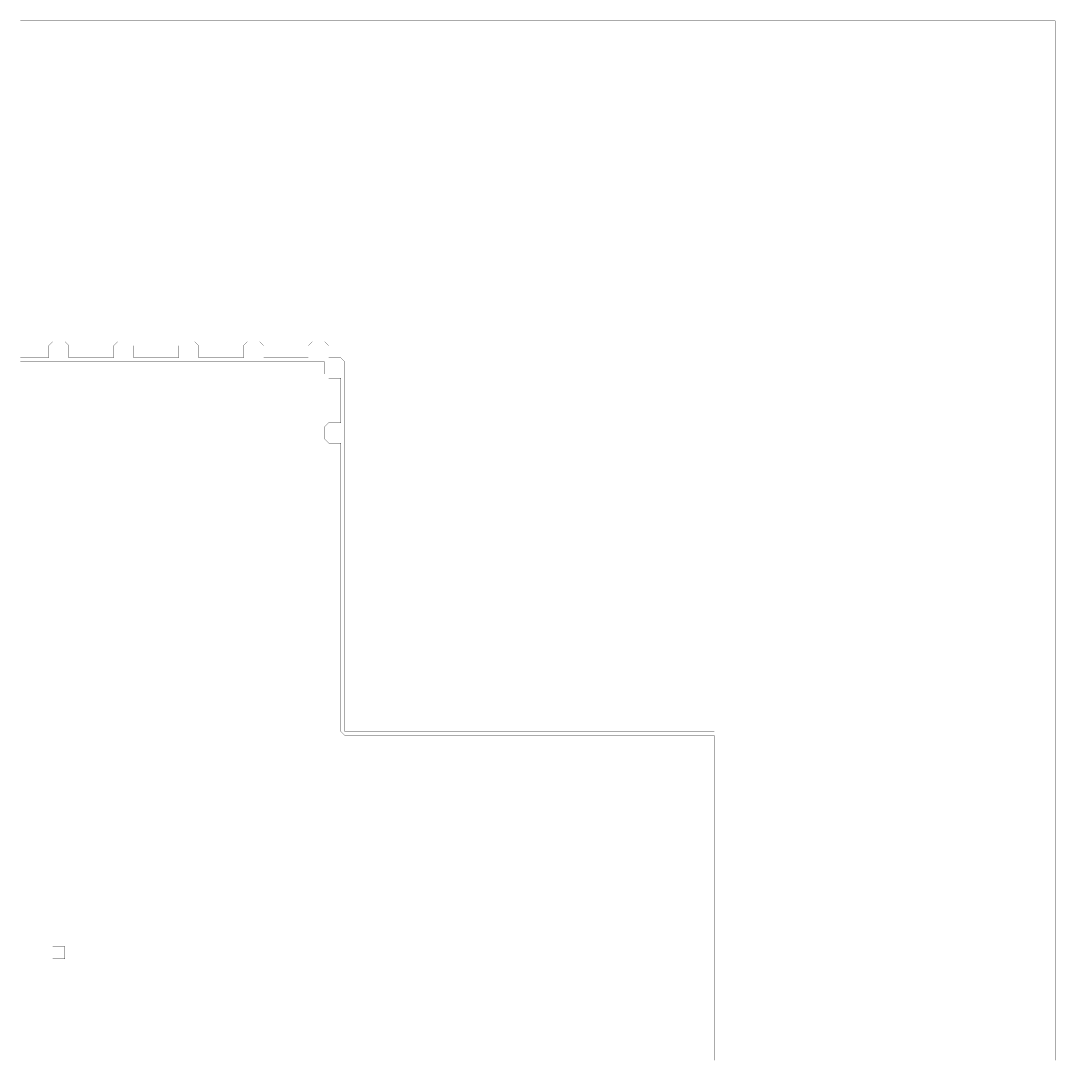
# Model space of a CAD drawing. Header units: metres. Extents: x 0 to 4990, y -4990 to 0.
# Drawn here: x 2501 to 4990, y -2495 to 0 of the extents above; entities that cross this region are included whole.
import ezdxf

# ---------------------------------------------------------------- set-up
doc = ezdxf.new("R2010")
doc.units = ezdxf.units.M
doc.layers.add('conductor', color=1, linetype='Continuous')
doc.layers.add('substrate', color=5, linetype='Continuous')

msp = doc.modelspace()

# ---------------------------------------------------------------- linework, layer by layer
at = {"layer": 'conductor', "const_width": 0.5}
msp.add_lwpolyline([(4169.921875, -2500), (4169.921875, -2490.234375), (4169.921875, -2480.46875), (4169.921875, -2470.703125), (4169.921875, -2460.9375), (4169.921875, -2451.171875), (4169.921875, -2441.40625), (4169.921875, -2431.640625), (4169.921875, -2421.875), (4169.921875, -2412.109375), (4169.921875, -2402.34375), (4169.921875, -2392.578125), (4169.921875, -2382.8125), (4169.921875, -2373.046875), (4169.921875, -2363.28125), (4169.921875, -2353.515625), (4169.921875, -2343.75), (4169.921875, -2333.984375), (4169.921875, -2324.21875), (4169.921875, -2314.453125), (4169.921875, -2304.6875), (4169.921875, -2294.921875), (4169.921875, -2285.15625), (4169.921875, -2275.390625), (4169.921875, -2265.625), (4169.921875, -2255.859375), (4169.921875, -2246.09375), (4169.921875, -2236.328125), (4169.921875, -2226.5625), (4169.921875, -2216.796875), (4169.921875, -2207.03125), (4169.921875, -2197.265625), (4169.921875, -2187.5), (4169.921875, -2177.734375), (4169.921875, -2167.96875), (4169.921875, -2158.203125), (4169.921875, -2148.4375), (4169.921875, -2138.671875), (4169.921875, -2128.90625), (4169.921875, -2119.140625), (4169.921875, -2109.375), (4169.921875, -2099.609375), (4169.921875, -2089.84375), (4169.921875, -2080.078125), (4169.921875, -2070.3125), (4169.921875, -2060.546875), (4169.921875, -2050.78125), (4169.921875, -2041.015625), (4169.921875, -2031.25), (4169.921875, -2021.484375), (4169.921875, -2011.71875), (4169.921875, -2001.953125), (4169.921875, -1992.1875), (4169.921875, -1982.421875), (4169.921875, -1972.65625), (4169.921875, -1962.890625), (4169.921875, -1953.125), (4169.921875, -1943.359375), (4169.921875, -1933.59375), (4169.921875, -1923.828125), (4169.921875, -1914.0625), (4169.921875, -1904.296875), (4169.921875, -1894.53125), (4169.921875, -1884.765625), (4169.921875, -1875), (4169.921875, -1865.234375), (4169.921875, -1855.46875), (4169.921875, -1845.703125), (4169.921875, -1835.9375), (4169.921875, -1826.171875), (4169.921875, -1816.40625), (4169.921875, -1806.640625), (4169.921875, -1796.875), (4169.921875, -1787.109375), (4169.921875, -1777.34375), (4169.921875, -1767.578125), (4169.921875, -1757.8125), (4169.921875, -1748.046875), (4169.921875, -1738.28125), (4169.921875, -1728.515625), (4169.921875, -1718.75), (4160.15625, -1718.75), (4150.390625, -1718.75), (4140.625, -1718.75), (4130.859375, -1718.75), (4121.09375, -1718.75), (4111.328125, -1718.75), (4101.5625, -1718.75), (4091.796875, -1718.75), (4082.03125, -1718.75), (4072.265625, -1718.75), (4062.5, -1718.75), (4052.734375, -1718.75), (4042.96875, -1718.75), (4033.203125, -1718.75), (4023.4375, -1718.75), (4013.671875, -1718.75), (4003.90625, -1718.75), (3994.140625, -1718.75), (3984.375, -1718.75), (3974.609375, -1718.75), (3964.84375, -1718.75), (3955.078125, -1718.75), (3945.3125, -1718.75), (3935.546875, -1718.75), (3925.78125, -1718.75), (3916.015625, -1718.75), (3906.25, -1718.75), (3896.484375, -1718.75), (3886.71875, -1718.75), (3876.953125, -1718.75), (3867.1875, -1718.75), (3857.421875, -1718.75), (3847.65625, -1718.75), (3837.890625, -1718.75), (3828.125, -1718.75), (3818.359375, -1718.75), (3808.59375, -1718.75), (3798.828125, -1718.75), (3789.0625, -1718.75), (3779.296875, -1718.75), (3769.53125, -1718.75), (3759.765625, -1718.75), (3750, -1718.75), (3740.234375, -1718.75), (3730.46875, -1718.75), (3720.703125, -1718.75), (3710.9375, -1718.75), (3701.171875, -1718.75), (3691.40625, -1718.75), (3681.640625, -1718.75), (3671.875, -1718.75), (3662.109375, -1718.75), (3652.34375, -1718.75), (3642.578125, -1718.75), (3632.8125, -1718.75), (3623.046875, -1718.75), (3613.28125, -1718.75), (3603.515625, -1718.75), (3593.75, -1718.75), (3583.984375, -1718.75), (3574.21875, -1718.75), (3564.453125, -1718.75), (3554.6875, -1718.75), (3544.921875, -1718.75), (3535.15625, -1718.75), (3525.390625, -1718.75), (3515.625, -1718.75), (3505.859375, -1718.75), (3496.09375, -1718.75), (3486.328125, -1718.75), (3476.5625, -1718.75), (3466.796875, -1718.75), (3457.03125, -1718.75), (3447.265625, -1718.75), (3437.5, -1718.75), (3427.734375, -1718.75), (3417.96875, -1718.75), (3408.203125, -1718.75), (3398.4375, -1718.75), (3388.671875, -1718.75), (3378.90625, -1718.75), (3369.140625, -1718.75), (3359.375, -1718.75), (3349.609375, -1718.75), (3339.84375, -1718.75), (3330.078125, -1718.75), (3320.3125, -1718.75), (3310.546875, -1718.75), (3300.78125, -1718.75), (3291.015625, -1718.75), (3281.25, -1718.75), (3271.484375, -1708.984375), (3271.484375, -1699.21875), (3271.484375, -1689.453125), (3271.484375, -1679.6875), (3271.484375, -1669.921875), (3271.484375, -1660.15625), (3271.484375, -1650.390625), (3271.484375, -1640.625), (3271.484375, -1630.859375), (3271.484375, -1621.09375), (3271.484375, -1611.328125), (3271.484375, -1601.5625), (3271.484375, -1591.796875), (3271.484375, -1582.03125), (3271.484375, -1572.265625), (3271.484375, -1562.5), (3271.484375, -1552.734375), (3271.484375, -1542.96875), (3271.484375, -1533.203125), (3271.484375, -1523.4375), (3271.484375, -1513.671875), (3271.484375, -1503.90625), (3271.484375, -1494.140625), (3271.484375, -1484.375), (3271.484375, -1474.609375), (3271.484375, -1464.84375), (3271.484375, -1455.078125), (3271.484375, -1445.3125), (3271.484375, -1435.546875), (3271.484375, -1425.78125), (3271.484375, -1416.015625), (3271.484375, -1406.25), (3271.484375, -1396.484375), (3271.484375, -1386.71875), (3271.484375, -1376.953125), (3271.484375, -1367.1875), (3271.484375, -1357.421875), (3271.484375, -1347.65625), (3271.484375, -1337.890625), (3271.484375, -1328.125), (3271.484375, -1318.359375), (3271.484375, -1308.59375), (3271.484375, -1298.828125), (3271.484375, -1289.0625), (3271.484375, -1279.296875), (3271.484375, -1269.53125), (3271.484375, -1259.765625), (3271.484375, -1250), (3271.484375, -1240.234375), (3271.484375, -1230.46875), (3271.484375, -1220.703125), (3271.484375, -1210.9375), (3271.484375, -1201.171875), (3271.484375, -1191.40625), (3271.484375, -1181.640625), (3271.484375, -1171.875), (3271.484375, -1162.109375), (3271.484375, -1152.34375), (3271.484375, -1142.578125), (3271.484375, -1132.8125), (3271.484375, -1123.046875), (3271.484375, -1113.28125), (3271.484375, -1103.515625), (3271.484375, -1093.75), (3271.484375, -1083.984375), (3271.484375, -1074.21875), (3271.484375, -1064.453125), (3271.484375, -1054.6875), (3271.484375, -1044.921875), (3271.484375, -1035.15625), (3271.484375, -1025.390625), (3271.484375, -1015.625), (3261.71875, -1015.625), (3251.953125, -1015.625), (3242.1875, -1015.625), (3232.421875, -1005.859375), (3232.421875, -996.09375), (3232.421875, -986.328125), (3232.421875, -976.5625), (3242.1875, -966.796875), (3251.953125, -966.796875), (3261.71875, -966.796875), (3271.484375, -966.796875), (3271.484375, -957.03125), (3271.484375, -947.265625), (3271.484375, -937.5), (3271.484375, -927.734375), (3271.484375, -917.96875), (3271.484375, -908.203125), (3271.484375, -898.4375), (3271.484375, -888.671875), (3271.484375, -878.90625), (3271.484375, -869.140625), (3271.484375, -859.375), (3261.71875, -859.375), (3251.953125, -859.375), (3242.1875, -859.375), (3232.421875, -849.609375), (3232.421875, -839.84375), (3232.421875, -830.078125), (3232.421875, -820.3125), (3222.65625, -820.3125), (3212.890625, -820.3125), (3203.125, -820.3125), (3193.359375, -820.3125), (3183.59375, -820.3125), (3173.828125, -820.3125), (3164.0625, -820.3125), (3154.296875, -820.3125), (3144.53125, -820.3125), (3134.765625, -820.3125), (3125, -820.3125), (3115.234375, -820.3125), (3105.46875, -820.3125), (3095.703125, -820.3125), (3085.9375, -820.3125), (3076.171875, -820.3125), (3066.40625, -820.3125), (3056.640625, -820.3125), (3046.875, -820.3125), (3037.109375, -820.3125), (3027.34375, -820.3125), (3017.578125, -820.3125), (3007.8125, -820.3125), (2998.046875, -820.3125), (2988.28125, -820.3125), (2978.515625, -820.3125), (2968.75, -820.3125), (2958.984375, -820.3125), (2949.21875, -820.3125), (2939.453125, -820.3125), (2929.6875, -820.3125), (2919.921875, -820.3125), (2910.15625, -820.3125), (2900.390625, -820.3125), (2890.625, -820.3125), (2880.859375, -820.3125), (2871.09375, -820.3125), (2861.328125, -820.3125), (2851.5625, -820.3125), (2841.796875, -820.3125), (2832.03125, -820.3125), (2822.265625, -820.3125), (2812.5, -820.3125), (2802.734375, -820.3125), (2792.96875, -820.3125), (2783.203125, -820.3125), (2773.4375, -820.3125), (2763.671875, -820.3125), (2753.90625, -820.3125), (2744.140625, -820.3125), (2734.375, -820.3125), (2724.609375, -820.3125), (2714.84375, -820.3125), (2705.078125, -820.3125), (2695.3125, -820.3125), (2685.546875, -820.3125), (2675.78125, -820.3125), (2666.015625, -820.3125), (2656.25, -820.3125), (2646.484375, -820.3125), (2636.71875, -820.3125), (2626.953125, -820.3125), (2617.1875, -820.3125), (2607.421875, -820.3125), (2597.65625, -820.3125), (2587.890625, -820.3125), (2578.125, -820.3125), (2568.359375, -820.3125), (2558.59375, -820.3125), (2548.828125, -820.3125), (2539.0625, -820.3125), (2529.296875, -820.3125), (2519.53125, -820.3125), (2509.765625, -820.3125), (2500, -820.3125)], dxfattribs=at)
at = {"layer": 'substrate', "const_width": 0.5}
for points in [[(4990.234375, -2500), (4990.234375, -2490.234375), (4990.234375, -2480.46875), (4990.234375, -2470.703125), (4990.234375, -2460.9375), (4990.234375, -2451.171875), (4990.234375, -2441.40625), (4990.234375, -2431.640625), (4990.234375, -2421.875), (4990.234375, -2412.109375), (4990.234375, -2402.34375), (4990.234375, -2392.578125), (4990.234375, -2382.8125), (4990.234375, -2373.046875), (4990.234375, -2363.28125), (4990.234375, -2353.515625), (4990.234375, -2343.75), (4990.234375, -2333.984375), (4990.234375, -2324.21875), (4990.234375, -2314.453125), (4990.234375, -2304.6875), (4990.234375, -2294.921875), (4990.234375, -2285.15625), (4990.234375, -2275.390625), (4990.234375, -2265.625), (4990.234375, -2255.859375), (4990.234375, -2246.09375), (4990.234375, -2236.328125), (4990.234375, -2226.5625), (4990.234375, -2216.796875), (4990.234375, -2207.03125), (4990.234375, -2197.265625), (4990.234375, -2187.5), (4990.234375, -2177.734375), (4990.234375, -2167.96875), (4990.234375, -2158.203125), (4990.234375, -2148.4375), (4990.234375, -2138.671875), (4990.234375, -2128.90625), (4990.234375, -2119.140625), (4990.234375, -2109.375), (4990.234375, -2099.609375), (4990.234375, -2089.84375), (4990.234375, -2080.078125), (4990.234375, -2070.3125), (4990.234375, -2060.546875), (4990.234375, -2050.78125), (4990.234375, -2041.015625), (4990.234375, -2031.25), (4990.234375, -2021.484375), (4990.234375, -2011.71875), (4990.234375, -2001.953125), (4990.234375, -1992.1875), (4990.234375, -1982.421875), (4990.234375, -1972.65625), (4990.234375, -1962.890625), (4990.234375, -1953.125), (4990.234375, -1943.359375), (4990.234375, -1933.59375), (4990.234375, -1923.828125), (4990.234375, -1914.0625), (4990.234375, -1904.296875), (4990.234375, -1894.53125), (4990.234375, -1884.765625), (4990.234375, -1875), (4990.234375, -1865.234375), (4990.234375, -1855.46875), (4990.234375, -1845.703125), (4990.234375, -1835.9375), (4990.234375, -1826.171875), (4990.234375, -1816.40625), (4990.234375, -1806.640625), (4990.234375, -1796.875), (4990.234375, -1787.109375), (4990.234375, -1777.34375), (4990.234375, -1767.578125), (4990.234375, -1757.8125), (4990.234375, -1748.046875), (4990.234375, -1738.28125), (4990.234375, -1728.515625), (4990.234375, -1718.75), (4990.234375, -1708.984375), (4990.234375, -1699.21875), (4990.234375, -1689.453125), (4990.234375, -1679.6875), (4990.234375, -1669.921875), (4990.234375, -1660.15625), (4990.234375, -1650.390625), (4990.234375, -1640.625), (4990.234375, -1630.859375), (4990.234375, -1621.09375), (4990.234375, -1611.328125), (4990.234375, -1601.5625), (4990.234375, -1591.796875), (4990.234375, -1582.03125), (4990.234375, -1572.265625), (4990.234375, -1562.5), (4990.234375, -1552.734375), (4990.234375, -1542.96875), (4990.234375, -1533.203125), (4990.234375, -1523.4375), (4990.234375, -1513.671875), (4990.234375, -1503.90625), (4990.234375, -1494.140625), (4990.234375, -1484.375), (4990.234375, -1474.609375), (4990.234375, -1464.84375), (4990.234375, -1455.078125), (4990.234375, -1445.3125), (4990.234375, -1435.546875), (4990.234375, -1425.78125), (4990.234375, -1416.015625), (4990.234375, -1406.25), (4990.234375, -1396.484375), (4990.234375, -1386.71875), (4990.234375, -1376.953125), (4990.234375, -1367.1875), (4990.234375, -1357.421875), (4990.234375, -1347.65625), (4990.234375, -1337.890625), (4990.234375, -1328.125), (4990.234375, -1318.359375), (4990.234375, -1308.59375), (4990.234375, -1298.828125), (4990.234375, -1289.0625), (4990.234375, -1279.296875), (4990.234375, -1269.53125), (4990.234375, -1259.765625), (4990.234375, -1250), (4990.234375, -1240.234375), (4990.234375, -1230.46875), (4990.234375, -1220.703125), (4990.234375, -1210.9375), (4990.234375, -1201.171875), (4990.234375, -1191.40625), (4990.234375, -1181.640625), (4990.234375, -1171.875), (4990.234375, -1162.109375), (4990.234375, -1152.34375), (4990.234375, -1142.578125), (4990.234375, -1132.8125), (4990.234375, -1123.046875), (4990.234375, -1113.28125), (4990.234375, -1103.515625), (4990.234375, -1093.75), (4990.234375, -1083.984375), (4990.234375, -1074.21875), (4990.234375, -1064.453125), (4990.234375, -1054.6875), (4990.234375, -1044.921875), (4990.234375, -1035.15625), (4990.234375, -1025.390625), (4990.234375, -1015.625), (4990.234375, -1005.859375), (4990.234375, -996.09375), (4990.234375, -986.328125), (4990.234375, -976.5625), (4990.234375, -966.796875), (4990.234375, -957.03125), (4990.234375, -947.265625), (4990.234375, -937.5), (4990.234375, -927.734375), (4990.234375, -917.96875), (4990.234375, -908.203125), (4990.234375, -898.4375), (4990.234375, -888.671875), (4990.234375, -878.90625), (4990.234375, -869.140625), (4990.234375, -859.375), (4990.234375, -849.609375), (4990.234375, -839.84375), (4990.234375, -830.078125), (4990.234375, -820.3125), (4990.234375, -810.546875), (4990.234375, -800.78125), (4990.234375, -791.015625), (4990.234375, -781.25), (4990.234375, -771.484375), (4990.234375, -761.71875), (4990.234375, -751.953125), (4990.234375, -742.1875), (4990.234375, -732.421875), (4990.234375, -722.65625), (4990.234375, -712.890625), (4990.234375, -703.125), (4990.234375, -693.359375), (4990.234375, -683.59375), (4990.234375, -673.828125), (4990.234375, -664.0625), (4990.234375, -654.296875), (4990.234375, -644.53125), (4990.234375, -634.765625), (4990.234375, -625), (4990.234375, -615.234375), (4990.234375, -605.46875), (4990.234375, -595.703125), (4990.234375, -585.9375), (4990.234375, -576.171875), (4990.234375, -566.40625), (4990.234375, -556.640625), (4990.234375, -546.875), (4990.234375, -537.109375), (4990.234375, -527.34375), (4990.234375, -517.578125), (4990.234375, -507.8125), (4990.234375, -498.046875), (4990.234375, -488.28125), (4990.234375, -478.515625), (4990.234375, -468.75), (4990.234375, -458.984375), (4990.234375, -449.21875), (4990.234375, -439.453125), (4990.234375, -429.6875), (4990.234375, -419.921875), (4990.234375, -410.15625), (4990.234375, -400.390625), (4990.234375, -390.625), (4990.234375, -380.859375), (4990.234375, -371.09375), (4990.234375, -361.328125), (4990.234375, -351.5625), (4990.234375, -341.796875), (4990.234375, -332.03125), (4990.234375, -322.265625), (4990.234375, -312.5), (4990.234375, -302.734375), (4990.234375, -292.96875), (4990.234375, -283.203125), (4990.234375, -273.4375), (4990.234375, -263.671875), (4990.234375, -253.90625), (4990.234375, -244.140625), (4990.234375, -234.375), (4990.234375, -224.609375), (4990.234375, -214.84375), (4990.234375, -205.078125), (4990.234375, -195.3125), (4990.234375, -185.546875), (4990.234375, -175.78125), (4990.234375, -166.015625), (4990.234375, -156.25), (4990.234375, -146.484375), (4990.234375, -136.71875), (4990.234375, -126.953125), (4990.234375, -117.1875), (4990.234375, -107.421875), (4990.234375, -97.65625), (4990.234375, -87.890625), (4990.234375, -78.125), (4990.234375, -68.359375), (4990.234375, -58.59375), (4990.234375, -48.828125), (4990.234375, -39.0625), (4990.234375, -29.296875), (4990.234375, -19.53125), (4990.234375, -9.765625), (4990.234375, 0), (4980.46875, 0), (4970.703125, 0), (4960.9375, 0), (4951.171875, 0), (4941.40625, 0), (4931.640625, 0), (4921.875, 0), (4912.109375, 0), (4902.34375, 0), (4892.578125, 0), (4882.8125, 0), (4873.046875, 0), (4863.28125, 0), (4853.515625, 0), (4843.75, 0), (4833.984375, 0), (4824.21875, 0), (4814.453125, 0), (4804.6875, 0), (4794.921875, 0), (4785.15625, 0), (4775.390625, 0), (4765.625, 0), (4755.859375, 0), (4746.09375, 0), (4736.328125, 0), (4726.5625, 0), (4716.796875, 0), (4707.03125, 0), (4697.265625, 0), (4687.5, 0), (4677.734375, 0), (4667.96875, 0), (4658.203125, 0), (4648.4375, 0), (4638.671875, 0), (4628.90625, 0), (4619.140625, 0), (4609.375, 0), (4599.609375, 0), (4589.84375, 0), (4580.078125, 0), (4570.3125, 0), (4560.546875, 0), (4550.78125, 0), (4541.015625, 0), (4531.25, 0), (4521.484375, 0), (4511.71875, 0), (4501.953125, 0), (4492.1875, 0), (4482.421875, 0), (4472.65625, 0), (4462.890625, 0), (4453.125, 0), (4443.359375, 0), (4433.59375, 0), (4423.828125, 0), (4414.0625, 0), (4404.296875, 0), (4394.53125, 0), (4384.765625, 0), (4375, 0), (4365.234375, 0), (4355.46875, 0), (4345.703125, 0), (4335.9375, 0), (4326.171875, 0), (4316.40625, 0), (4306.640625, 0), (4296.875, 0), (4287.109375, 0), (4277.34375, 0), (4267.578125, 0), (4257.8125, 0), (4248.046875, 0), (4238.28125, 0), (4228.515625, 0), (4218.75, 0), (4208.984375, 0), (4199.21875, 0), (4189.453125, 0), (4179.6875, 0), (4169.921875, 0), (4160.15625, 0), (4150.390625, 0), (4140.625, 0), (4130.859375, 0), (4121.09375, 0), (4111.328125, 0), (4101.5625, 0), (4091.796875, 0), (4082.03125, 0), (4072.265625, 0), (4062.5, 0), (4052.734375, 0), (4042.96875, 0), (4033.203125, 0), (4023.4375, 0), (4013.671875, 0), (4003.90625, 0), (3994.140625, 0), (3984.375, 0), (3974.609375, 0), (3964.84375, 0), (3955.078125, 0), (3945.3125, 0), (3935.546875, 0), (3925.78125, 0), (3916.015625, 0), (3906.25, 0), (3896.484375, 0), (3886.71875, 0), (3876.953125, 0), (3867.1875, 0), (3857.421875, 0), (3847.65625, 0), (3837.890625, 0), (3828.125, 0), (3818.359375, 0), (3808.59375, 0), (3798.828125, 0), (3789.0625, 0), (3779.296875, 0), (3769.53125, 0), (3759.765625, 0), (3750, 0), (3740.234375, 0), (3730.46875, 0), (3720.703125, 0), (3710.9375, 0), (3701.171875, 0), (3691.40625, 0), (3681.640625, 0), (3671.875, 0), (3662.109375, 0), (3652.34375, 0), (3642.578125, 0), (3632.8125, 0), (3623.046875, 0), (3613.28125, 0), (3603.515625, 0), (3593.75, 0), (3583.984375, 0), (3574.21875, 0), (3564.453125, 0), (3554.6875, 0), (3544.921875, 0), (3535.15625, 0), (3525.390625, 0), (3515.625, 0), (3505.859375, 0), (3496.09375, 0), (3486.328125, 0), (3476.5625, 0), (3466.796875, 0), (3457.03125, 0), (3447.265625, 0), (3437.5, 0), (3427.734375, 0), (3417.96875, 0), (3408.203125, 0), (3398.4375, 0), (3388.671875, 0), (3378.90625, 0), (3369.140625, 0), (3359.375, 0), (3349.609375, 0), (3339.84375, 0), (3330.078125, 0), (3320.3125, 0), (3310.546875, 0), (3300.78125, 0), (3291.015625, 0), (3281.25, 0), (3271.484375, 0), (3261.71875, 0), (3251.953125, 0), (3242.1875, 0), (3232.421875, 0), (3222.65625, 0), (3212.890625, 0), (3203.125, 0), (3193.359375, 0), (3183.59375, 0), (3173.828125, 0), (3164.0625, 0), (3154.296875, 0), (3144.53125, 0), (3134.765625, 0), (3125, 0), (3115.234375, 0), (3105.46875, 0), (3095.703125, 0), (3085.9375, 0), (3076.171875, 0), (3066.40625, 0), (3056.640625, 0), (3046.875, 0), (3037.109375, 0), (3027.34375, 0), (3017.578125, 0), (3007.8125, 0), (2998.046875, 0), (2988.28125, 0), (2978.515625, 0), (2968.75, 0), (2958.984375, 0), (2949.21875, 0), (2939.453125, 0), (2929.6875, 0), (2919.921875, 0), (2910.15625, 0), (2900.390625, 0), (2890.625, 0), (2880.859375, 0), (2871.09375, 0), (2861.328125, 0), (2851.5625, 0), (2841.796875, 0), (2832.03125, 0), (2822.265625, 0), (2812.5, 0), (2802.734375, 0), (2792.96875, 0), (2783.203125, 0), (2773.4375, 0), (2763.671875, 0), (2753.90625, 0), (2744.140625, 0), (2734.375, 0), (2724.609375, 0), (2714.84375, 0), (2705.078125, 0), (2695.3125, 0), (2685.546875, 0), (2675.78125, 0), (2666.015625, 0), (2656.25, 0), (2646.484375, 0), (2636.71875, 0), (2626.953125, 0), (2617.1875, 0), (2607.421875, 0), (2597.65625, 0), (2587.890625, 0), (2578.125, 0), (2568.359375, 0), (2558.59375, 0), (2548.828125, 0), (2539.0625, 0), (2529.296875, 0), (2519.53125, 0), (2509.765625, 0), (2500, 0)], [(2500, -810.546875), (2509.765625, -810.546875), (2519.53125, -810.546875), (2529.296875, -810.546875), (2539.0625, -810.546875), (2548.828125, -810.546875), (2558.59375, -810.546875), (2568.359375, -810.546875), (2568.359375, -800.78125), (2568.359375, -791.015625), (2568.359375, -781.25), (2578.125, -771.484375), (2587.890625, -771.484375), (2597.65625, -771.484375), (2607.421875, -771.484375), (2617.1875, -781.25), (2617.1875, -791.015625), (2617.1875, -800.78125), (2617.1875, -810.546875), (2626.953125, -810.546875), (2636.71875, -810.546875), (2646.484375, -810.546875), (2656.25, -810.546875), (2666.015625, -810.546875), (2675.78125, -810.546875), (2685.546875, -810.546875), (2695.3125, -810.546875), (2705.078125, -810.546875), (2714.84375, -810.546875), (2724.609375, -810.546875), (2724.609375, -800.78125), (2724.609375, -791.015625), (2724.609375, -781.25), (2734.375, -771.484375), (2744.140625, -771.484375), (2753.90625, -771.484375), (2763.671875, -771.484375), (2773.4375, -781.25), (2773.4375, -791.015625), (2773.4375, -800.78125), (2773.4375, -810.546875), (2783.203125, -810.546875), (2792.96875, -810.546875), (2802.734375, -810.546875), (2812.5, -810.546875), (2822.265625, -810.546875), (2832.03125, -810.546875), (2841.796875, -810.546875), (2851.5625, -810.546875), (2861.328125, -810.546875), (2871.09375, -810.546875), (2880.859375, -810.546875), (2880.859375, -800.78125), (2880.859375, -791.015625), (2880.859375, -781.25), (2890.625, -771.484375), (2900.390625, -771.484375), (2910.15625, -771.484375), (2919.921875, -771.484375), (2929.6875, -781.25), (2929.6875, -791.015625), (2929.6875, -800.78125), (2929.6875, -810.546875), (2939.453125, -810.546875), (2949.21875, -810.546875), (2958.984375, -810.546875), (2968.75, -810.546875), (2978.515625, -810.546875), (2988.28125, -810.546875), (2998.046875, -810.546875), (3007.8125, -810.546875), (3017.578125, -810.546875), (3027.34375, -810.546875), (3037.109375, -810.546875), (3037.109375, -800.78125), (3037.109375, -791.015625), (3037.109375, -781.25), (3046.875, -771.484375), (3056.640625, -771.484375), (3066.40625, -771.484375), (3076.171875, -771.484375), (3085.9375, -781.25), (3085.9375, -791.015625), (3085.9375, -800.78125), (3085.9375, -810.546875), (3095.703125, -810.546875), (3105.46875, -810.546875), (3115.234375, -810.546875), (3125, -810.546875), (3134.765625, -810.546875), (3144.53125, -810.546875), (3154.296875, -810.546875), (3164.0625, -810.546875), (3173.828125, -810.546875), (3183.59375, -810.546875), (3193.359375, -810.546875), (3193.359375, -800.78125), (3193.359375, -791.015625), (3193.359375, -781.25), (3203.125, -771.484375), (3212.890625, -771.484375), (3222.65625, -771.484375), (3232.421875, -771.484375), (3242.1875, -781.25), (3242.1875, -791.015625), (3242.1875, -800.78125), (3242.1875, -810.546875), (3251.953125, -810.546875), (3261.71875, -810.546875), (3271.484375, -810.546875), (3281.25, -820.3125), (3281.25, -830.078125), (3281.25, -839.84375), (3281.25, -849.609375), (3281.25, -859.375), (3281.25, -869.140625), (3281.25, -878.90625), (3281.25, -888.671875), (3281.25, -898.4375), (3281.25, -908.203125), (3281.25, -917.96875), (3281.25, -927.734375), (3281.25, -937.5), (3281.25, -947.265625), (3281.25, -957.03125), (3281.25, -966.796875), (3281.25, -976.5625), (3281.25, -986.328125), (3281.25, -996.09375), (3281.25, -1005.859375), (3281.25, -1015.625), (3281.25, -1025.390625), (3281.25, -1035.15625), (3281.25, -1044.921875), (3281.25, -1054.6875), (3281.25, -1064.453125), (3281.25, -1074.21875), (3281.25, -1083.984375), (3281.25, -1093.75), (3281.25, -1103.515625), (3281.25, -1113.28125), (3281.25, -1123.046875), (3281.25, -1132.8125), (3281.25, -1142.578125), (3281.25, -1152.34375), (3281.25, -1162.109375), (3281.25, -1171.875), (3281.25, -1181.640625), (3281.25, -1191.40625), (3281.25, -1201.171875), (3281.25, -1210.9375), (3281.25, -1220.703125), (3281.25, -1230.46875), (3281.25, -1240.234375), (3281.25, -1250), (3281.25, -1259.765625), (3281.25, -1269.53125), (3281.25, -1279.296875), (3281.25, -1289.0625), (3281.25, -1298.828125), (3281.25, -1308.59375), (3281.25, -1318.359375), (3281.25, -1328.125), (3281.25, -1337.890625), (3281.25, -1347.65625), (3281.25, -1357.421875), (3281.25, -1367.1875), (3281.25, -1376.953125), (3281.25, -1386.71875), (3281.25, -1396.484375), (3281.25, -1406.25), (3281.25, -1416.015625), (3281.25, -1425.78125), (3281.25, -1435.546875), (3281.25, -1445.3125), (3281.25, -1455.078125), (3281.25, -1464.84375), (3281.25, -1474.609375), (3281.25, -1484.375), (3281.25, -1494.140625), (3281.25, -1503.90625), (3281.25, -1513.671875), (3281.25, -1523.4375), (3281.25, -1533.203125), (3281.25, -1542.96875), (3281.25, -1552.734375), (3281.25, -1562.5), (3281.25, -1572.265625), (3281.25, -1582.03125), (3281.25, -1591.796875), (3281.25, -1601.5625), (3281.25, -1611.328125), (3281.25, -1621.09375), (3281.25, -1630.859375), (3281.25, -1640.625), (3281.25, -1650.390625), (3281.25, -1660.15625), (3281.25, -1669.921875), (3281.25, -1679.6875), (3281.25, -1689.453125), (3281.25, -1699.21875), (3281.25, -1708.984375), (3291.015625, -1708.984375), (3300.78125, -1708.984375), (3310.546875, -1708.984375), (3320.3125, -1708.984375), (3330.078125, -1708.984375), (3339.84375, -1708.984375), (3349.609375, -1708.984375), (3359.375, -1708.984375), (3369.140625, -1708.984375), (3378.90625, -1708.984375), (3388.671875, -1708.984375), (3398.4375, -1708.984375), (3408.203125, -1708.984375), (3417.96875, -1708.984375), (3427.734375, -1708.984375), (3437.5, -1708.984375), (3447.265625, -1708.984375), (3457.03125, -1708.984375), (3466.796875, -1708.984375), (3476.5625, -1708.984375), (3486.328125, -1708.984375), (3496.09375, -1708.984375), (3505.859375, -1708.984375), (3515.625, -1708.984375), (3525.390625, -1708.984375), (3535.15625, -1708.984375), (3544.921875, -1708.984375), (3554.6875, -1708.984375), (3564.453125, -1708.984375), (3574.21875, -1708.984375), (3583.984375, -1708.984375), (3593.75, -1708.984375), (3603.515625, -1708.984375), (3613.28125, -1708.984375), (3623.046875, -1708.984375), (3632.8125, -1708.984375), (3642.578125, -1708.984375), (3652.34375, -1708.984375), (3662.109375, -1708.984375), (3671.875, -1708.984375), (3681.640625, -1708.984375), (3691.40625, -1708.984375), (3701.171875, -1708.984375), (3710.9375, -1708.984375), (3720.703125, -1708.984375), (3730.46875, -1708.984375), (3740.234375, -1708.984375), (3750, -1708.984375), (3759.765625, -1708.984375), (3769.53125, -1708.984375), (3779.296875, -1708.984375), (3789.0625, -1708.984375), (3798.828125, -1708.984375), (3808.59375, -1708.984375), (3818.359375, -1708.984375), (3828.125, -1708.984375), (3837.890625, -1708.984375), (3847.65625, -1708.984375), (3857.421875, -1708.984375), (3867.1875, -1708.984375), (3876.953125, -1708.984375), (3886.71875, -1708.984375), (3896.484375, -1708.984375), (3906.25, -1708.984375), (3916.015625, -1708.984375), (3925.78125, -1708.984375), (3935.546875, -1708.984375), (3945.3125, -1708.984375), (3955.078125, -1708.984375), (3964.84375, -1708.984375), (3974.609375, -1708.984375), (3984.375, -1708.984375), (3994.140625, -1708.984375), (4003.90625, -1708.984375), (4013.671875, -1708.984375), (4023.4375, -1708.984375), (4033.203125, -1708.984375), (4042.96875, -1708.984375), (4052.734375, -1708.984375), (4062.5, -1708.984375), (4072.265625, -1708.984375), (4082.03125, -1708.984375), (4091.796875, -1708.984375), (4101.5625, -1708.984375), (4111.328125, -1708.984375), (4121.09375, -1708.984375), (4130.859375, -1708.984375), (4140.625, -1708.984375), (4150.390625, -1708.984375), (4160.15625, -1708.984375), (4169.921875, -1708.984375), (4179.6875, -1718.75), (4179.6875, -1728.515625), (4179.6875, -1738.28125), (4179.6875, -1748.046875), (4179.6875, -1757.8125), (4179.6875, -1767.578125), (4179.6875, -1777.34375), (4179.6875, -1787.109375), (4179.6875, -1796.875), (4179.6875, -1806.640625), (4179.6875, -1816.40625), (4179.6875, -1826.171875), (4179.6875, -1835.9375), (4179.6875, -1845.703125), (4179.6875, -1855.46875), (4179.6875, -1865.234375), (4179.6875, -1875), (4179.6875, -1884.765625), (4179.6875, -1894.53125), (4179.6875, -1904.296875), (4179.6875, -1914.0625), (4179.6875, -1923.828125), (4179.6875, -1933.59375), (4179.6875, -1943.359375), (4179.6875, -1953.125), (4179.6875, -1962.890625), (4179.6875, -1972.65625), (4179.6875, -1982.421875), (4179.6875, -1992.1875), (4179.6875, -2001.953125), (4179.6875, -2011.71875), (4179.6875, -2021.484375), (4179.6875, -2031.25), (4179.6875, -2041.015625), (4179.6875, -2050.78125), (4179.6875, -2060.546875), (4179.6875, -2070.3125), (4179.6875, -2080.078125), (4179.6875, -2089.84375), (4179.6875, -2099.609375), (4179.6875, -2109.375), (4179.6875, -2119.140625), (4179.6875, -2128.90625), (4179.6875, -2138.671875), (4179.6875, -2148.4375), (4179.6875, -2158.203125), (4179.6875, -2167.96875), (4179.6875, -2177.734375), (4179.6875, -2187.5), (4179.6875, -2197.265625), (4179.6875, -2207.03125), (4179.6875, -2216.796875), (4179.6875, -2226.5625), (4179.6875, -2236.328125), (4179.6875, -2246.09375), (4179.6875, -2255.859375), (4179.6875, -2265.625), (4179.6875, -2275.390625), (4179.6875, -2285.15625), (4179.6875, -2294.921875), (4179.6875, -2304.6875), (4179.6875, -2314.453125), (4179.6875, -2324.21875), (4179.6875, -2333.984375), (4179.6875, -2343.75), (4179.6875, -2353.515625), (4179.6875, -2363.28125), (4179.6875, -2373.046875), (4179.6875, -2382.8125), (4179.6875, -2392.578125), (4179.6875, -2402.34375), (4179.6875, -2412.109375), (4179.6875, -2421.875), (4179.6875, -2431.640625), (4179.6875, -2441.40625), (4179.6875, -2451.171875), (4179.6875, -2460.9375), (4179.6875, -2470.703125), (4179.6875, -2480.46875), (4179.6875, -2490.234375), (4179.6875, -2500)]]:
    msp.add_lwpolyline(points, dxfattribs=at)
msp.add_lwpolyline([(2578.125, -2226.5625), (2578.125, -2236.328125), (2578.125, -2246.09375), (2578.125, -2255.859375), (2587.890625, -2255.859375), (2597.65625, -2255.859375), (2607.421875, -2255.859375), (2607.421875, -2246.09375), (2607.421875, -2236.328125), (2607.421875, -2226.5625), (2597.65625, -2226.5625), (2587.890625, -2226.5625)], close=True, dxfattribs=at)

doc.saveas('drawing.dxf')
